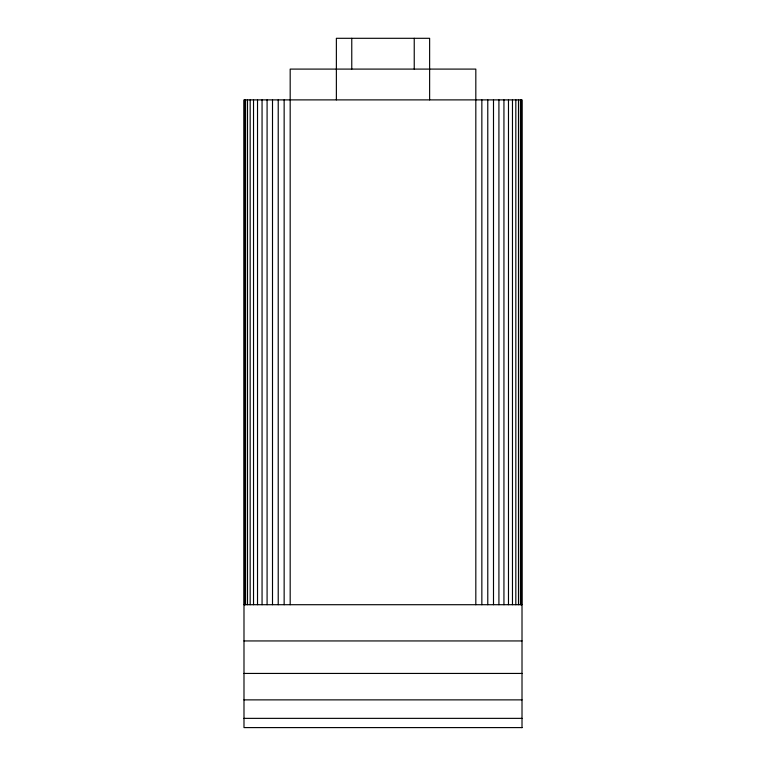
<?xml version="1.0" encoding="UTF-8"?>
<svg xmlns="http://www.w3.org/2000/svg" width="766" height="766" viewBox="0 0 766 766"><rect width="100%" height="100%" fill="white"/><g stroke="black" fill="none" stroke-linecap="round" stroke-linejoin="round"><path stroke-width="1.15" d="M243.99 604.709L522.01 604.709M243.99 640.941L522.01 640.941M243.99 673.438L522.01 673.438M243.99 699.875L522.01 699.875M243.99 718.364L522.01 718.364M522.01 727.595L243.99 727.595L243.99 99.886L522.01 99.886L522.01 727.7M521.617 99.886L521.617 604.709M520.44 99.886L520.44 604.709M518.496 99.886L518.496 604.709M515.824 99.886L515.824 604.709M512.473 99.886L512.473 604.709M508.48 99.886L508.48 604.709M503.942 99.886L503.942 604.709M498.915 99.886L498.915 604.709M493.495 99.886L493.495 604.709M487.779 99.886L487.779 604.709M481.852 99.886L481.852 604.709M475.82 604.709L475.82 69.093L290.18 69.093L290.18 604.709M429.63 99.886L429.63 38.3L336.37 38.3L336.37 99.886M414.234 38.3L414.234 69.093M351.766 38.3L351.766 69.093M284.148 99.886L284.148 604.709M278.221 99.886L278.221 604.709M272.505 99.886L272.505 604.709M267.085 99.886L267.085 604.709M262.058 99.886L262.058 604.709M257.52 99.886L257.52 604.709M253.527 99.886L253.527 604.709M250.176 99.886L250.176 604.709M247.504 99.886L247.504 604.709M245.56 99.886L245.56 604.709M244.383 99.886L244.383 604.709"/></g></svg>
